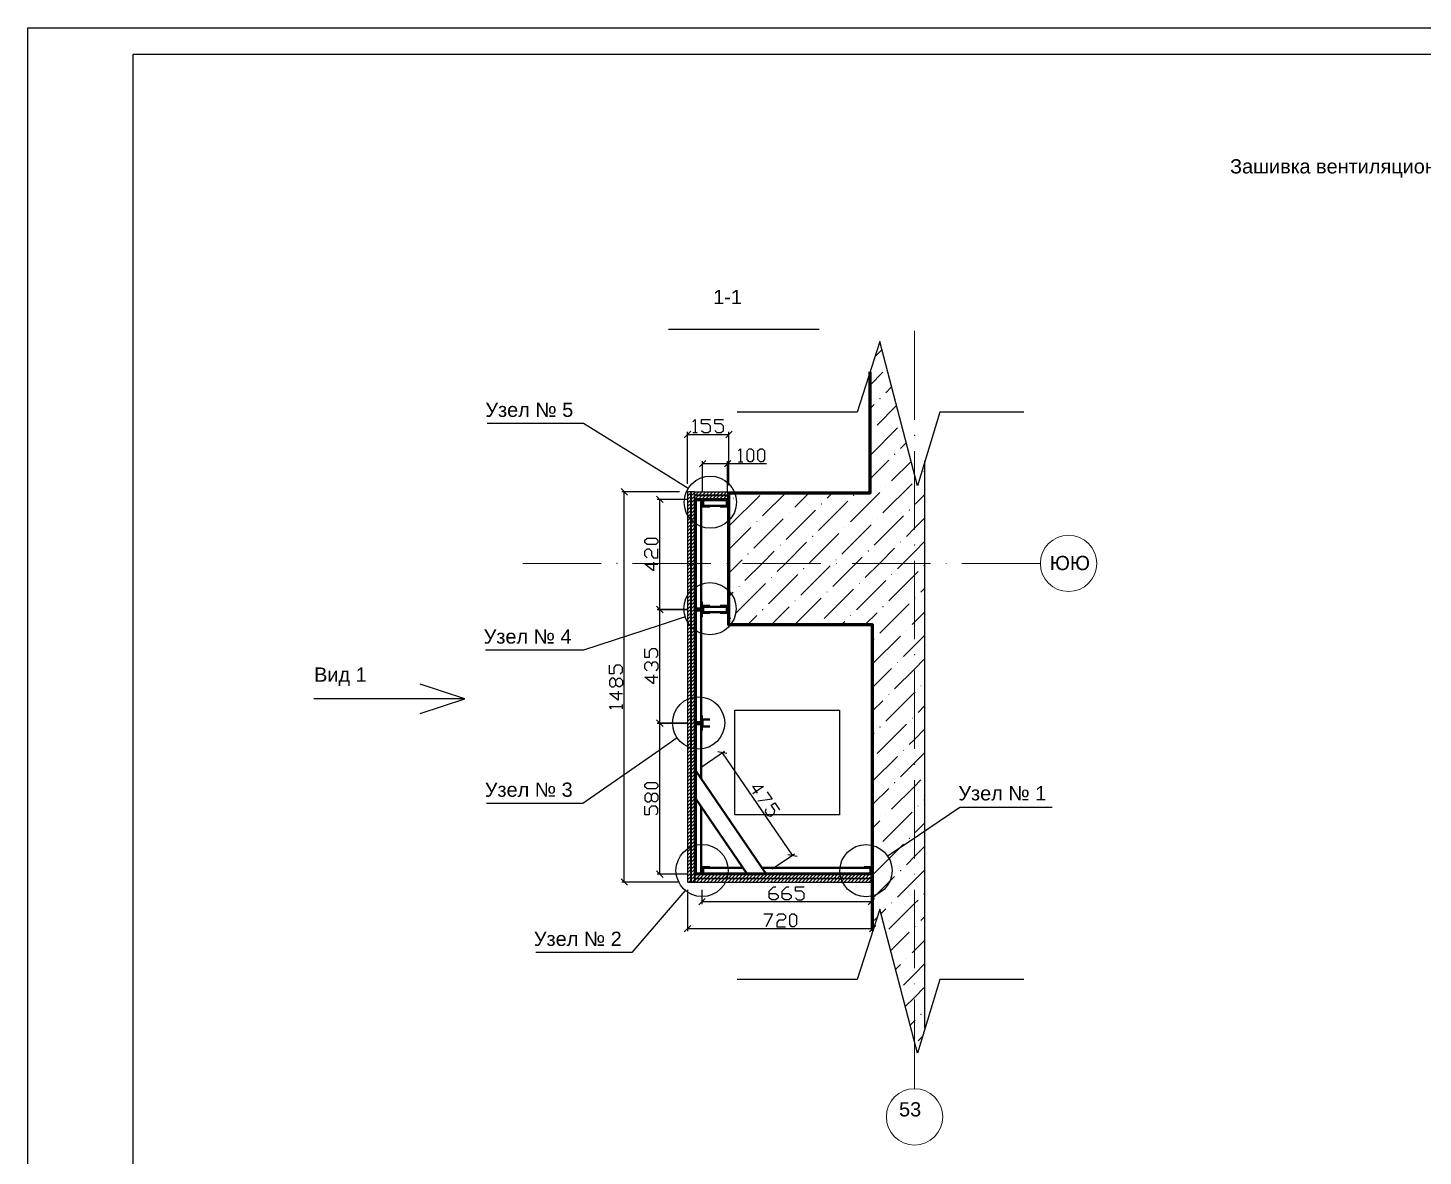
# Model space of a CAD drawing. Header units: millimetres. Extents: x 0 to 146, y 0 to 23.
# Drawn here: x 75.19 to 89.88, y 11.53 to 23.42 of the extents above; entities that cross this region are included whole.
import ezdxf

# ---------------------------------------------------------------- set-up
doc = ezdxf.new("R2010")
doc.units = ezdxf.units.MM
doc.layers.add('PDF _0', color=7, linetype='Continuous')
doc.layers.add('PDF _Текст', color=7, linetype='Continuous')
doc.layers.add('PDF _Оси-1', color=7, linetype='Continuous', true_color=0xaaaaaa)
doc.layers.add('PDF _Оси-3', color=7, linetype='Continuous', true_color=0x989898)
doc.styles.add('PDF ArialMT-Identity-H', font='arial.ttf')
doc.styles.add('PDF GOST Common-Identity-H', font='arial.ttf')

msp = doc.modelspace()

# ---------------------------------------------------------------- linework, layer by layer
at = {"layer": 'PDF _0', "lineweight": 25}
for points in [[(75.186, 23.417), (108.171, 23.417), (108.171, 0.094), (75.186, 0.094)], [(76.297, 23.139), (107.893, 23.139), (107.893, 0.372), (76.297, 0.372)], [(82.786, 18.844), (82.763, 18.867), (82.763, 18.958), (82.786, 18.981), (82.809, 18.981), (82.832, 18.958), (82.832, 18.867), (82.809, 18.844)], [(82.901, 18.844), (82.878, 18.867), (82.878, 18.958), (82.901, 18.981), (82.924, 18.981), (82.947, 18.958), (82.947, 18.867), (82.924, 18.844)], [(82.169, 14.414), (82.169, 18.527), (82.134, 18.527), (82.134, 14.414)], [(82.209, 14.414), (82.209, 18.527), (82.174, 18.527), (82.174, 14.414)], [(82.558, 18.493), (82.214, 18.493), (82.214, 18.527), (82.558, 18.527)], [(82.558, 18.453), (82.214, 18.453), (82.214, 18.487), (82.558, 18.487)], [(81.824, 17.993), (81.801, 17.971), (81.71, 17.971), (81.687, 17.993), (81.687, 18.016), (81.71, 18.039), (81.801, 18.039), (81.824, 18.016)], [(81.878, 17.253), (81.809, 17.322)], [(81.816, 17.287), (82.131, 17.287)], [(81.878, 16.055), (81.809, 16.124)], [(81.816, 16.09), (82.131, 16.09)], [(81.824, 15.419), (81.801, 15.397), (81.71, 15.397), (81.687, 15.419), (81.687, 15.442), (81.71, 15.465), (81.801, 15.465), (81.824, 15.442)], [(84.072, 14.489), (82.214, 14.489), (82.214, 14.454), (84.072, 14.454)], [(84.072, 14.449), (82.214, 14.449), (82.214, 14.414), (84.072, 14.414)], [(83.236, 13.943), (83.213, 13.966), (83.213, 14.058), (83.236, 14.081), (83.259, 14.081), (83.282, 14.058), (83.282, 13.966), (83.259, 13.943)]]:
    msp.add_lwpolyline(points, close=True, dxfattribs=at)
for points in [[(83.523, 20.237), (81.935, 20.237)], [(85.678, 19.367), (84.793, 19.367), (84.557, 18.592), (84.16, 20.111), (83.923, 19.367), (82.66, 19.367)], [(84.108, 19.949), (84.182, 20.024)], [(84.059, 19.652), (84.193, 19.787)], [(84.224, 19.571), (84.285, 19.632)], [(84.059, 19.405), (84.101, 19.447)], [(84.132, 19.231), (84.336, 19.436)], [(82.193, 19.266), (82.215, 19.289), (82.215, 19.151)], [(82.284, 19.174), (82.307, 19.151), (82.353, 19.151), (82.376, 19.174), (82.376, 19.22), (82.353, 19.243), (82.284, 19.243), (82.284, 19.289), (82.376, 19.289)], [(82.422, 19.174), (82.445, 19.151), (82.491, 19.151), (82.514, 19.174), (82.514, 19.22), (82.491, 19.243), (82.422, 19.243), (82.422, 19.289), (82.514, 19.289)], [(82.142, 18.563), (81.907, 18.708), (81.038, 19.246), (81.037, 19.246), (80.025, 19.246)], [(82.169, 19.166), (82.1, 19.097)], [(82.134, 18.61), (82.134, 19.159)], [(82.134, 19.132), (82.572, 19.132)], [(82.193, 19.151), (82.238, 19.151)], [(82.538, 19.097), (82.606, 19.166)], [(82.572, 18.599), (82.572, 19.159)], [(84.059, 18.911), (84.348, 19.2)], [(82.672, 18.958), (82.694, 18.981), (82.694, 18.844)], [(84.379, 18.984), (84.439, 19.044)], [(82.328, 18.859), (82.26, 18.79)], [(82.294, 18.53), (82.294, 18.852)], [(82.294, 18.824), (82.558, 18.824), (82.966, 18.824)], [(82.524, 18.79), (82.593, 18.859)], [(82.558, 18.53), (82.558, 18.852)], [(82.672, 18.844), (82.717, 18.844)], [(84.059, 18.664), (84.255, 18.86)], [(84.286, 18.644), (84.49, 18.848)], [(84.637, 12.874), (84.637, 18.855)], [(84.626, 18.737), (84.637, 18.747)], [(81.504, 18.493), (81.435, 18.562)], [(82.052, 18.527), (81.442, 18.527)], [(81.469, 14.414), (81.469, 18.527)], [(82.134, 18.519), (82.142, 18.527)], [(82.174, 18.522), (82.18, 18.527)], [(82.214, 18.525), (82.217, 18.527)], [(82.219, 18.493), (82.254, 18.527)], [(82.256, 18.493), (82.291, 18.527)], [(82.293, 18.493), (82.328, 18.527)], [(82.331, 18.493), (82.365, 18.527)], [(82.368, 18.493), (82.402, 18.527)], [(82.405, 18.493), (82.439, 18.527)], [(82.442, 18.493), (82.476, 18.527)], [(82.479, 18.493), (82.513, 18.527)], [(82.516, 18.493), (82.55, 18.527)], [(83.854, 18.211), (84.163, 18.52)], [(84.193, 18.304), (84.502, 18.613)], [(81.878, 18.413), (81.809, 18.482)], [(82.131, 18.447), (81.816, 18.447)], [(81.844, 14.497), (81.844, 16.09), (81.844, 17.287), (81.844, 18.447)], [(82.134, 18.482), (82.169, 18.516)], [(82.134, 18.445), (82.169, 18.479)], [(82.134, 18.408), (82.169, 18.442)], [(82.134, 18.371), (82.169, 18.405)], [(82.174, 18.485), (82.209, 18.519)], [(82.174, 18.448), (82.209, 18.482)], [(82.174, 18.411), (82.209, 18.445)], [(82.174, 18.374), (82.209, 18.408)], [(82.216, 18.453), (82.251, 18.487)], [(82.254, 18.453), (82.288, 18.487)], [(82.291, 18.453), (82.325, 18.487)], [(82.328, 18.453), (82.362, 18.487)], [(82.365, 18.453), (82.399, 18.487)], [(82.402, 18.453), (82.436, 18.487)], [(82.439, 18.453), (82.473, 18.487)], [(82.476, 18.453), (82.51, 18.487)], [(82.513, 18.453), (82.548, 18.487)], [(82.55, 18.453), (82.558, 18.461)], [(82.553, 18.493), (82.558, 18.498)], [(82.586, 18.18), (82.896, 18.489)], [(82.926, 18.273), (83.17, 18.516)], [(83.266, 18.366), (83.417, 18.516)], [(83.514, 18.119), (83.823, 18.428)], [(83.606, 18.459), (83.664, 18.516)], [(84.533, 18.397), (84.637, 18.5)], [(82.134, 18.334), (82.169, 18.368)], [(82.134, 18.297), (82.169, 18.331)], [(82.134, 18.26), (82.169, 18.294)], [(82.134, 18.222), (82.169, 18.257)], [(82.174, 18.337), (82.209, 18.371)], [(82.174, 18.299), (82.209, 18.334)], [(82.174, 18.262), (82.209, 18.297)], [(82.174, 18.225), (82.209, 18.26)], [(82.834, 17.933), (83.143, 18.242)], [(83.174, 18.026), (83.483, 18.335)], [(84.101, 17.964), (84.41, 18.273)], [(84.441, 18.057), (84.527, 18.143), (84.637, 18.253)], [(82.134, 18.185), (82.169, 18.22)], [(82.134, 18.148), (82.169, 18.183)], [(82.134, 18.111), (82.169, 18.146)], [(82.134, 18.074), (82.169, 18.109)], [(82.174, 18.188), (82.209, 18.223)], [(82.174, 18.151), (82.209, 18.186)], [(82.174, 18.114), (82.209, 18.148)], [(82.174, 18.077), (82.209, 18.111)], [(82.572, 17.919), (82.803, 18.15)], [(83.421, 17.779), (83.73, 18.088)], [(83.761, 17.871), (84.07, 18.18)], [(82.134, 18.037), (82.169, 18.071)], [(82.134, 18), (82.169, 18.034)], [(82.134, 17.963), (82.169, 17.997)], [(82.134, 17.926), (82.169, 17.96)], [(82.174, 18.04), (82.209, 18.074)], [(82.174, 18.003), (82.209, 18.037)], [(82.174, 17.966), (82.209, 18)], [(82.174, 17.929), (82.209, 17.963)], [(83.081, 17.686), (83.168, 17.773), (83.39, 17.995)], [(84.008, 17.624), (84.157, 17.773), (84.317, 17.933)], [(84.348, 17.717), (84.404, 17.773), (84.527, 17.895), (84.637, 18.006)], [(81.71, 17.833), (81.687, 17.856), (81.687, 17.902), (81.71, 17.925), (81.733, 17.925), (81.755, 17.902), (81.755, 17.856), (81.778, 17.833), (81.824, 17.833), (81.824, 17.925)], [(81.778, 17.787), (81.778, 17.695), (81.687, 17.764), (81.824, 17.764)], [(82.134, 17.889), (82.169, 17.923)], [(82.134, 17.852), (82.169, 17.886)], [(82.134, 17.815), (82.169, 17.849)], [(82.134, 17.777), (82.169, 17.812)], [(82.174, 17.892), (82.209, 17.926)], [(82.174, 17.854), (82.209, 17.889)], [(82.174, 17.817), (82.209, 17.852)], [(82.174, 17.78), (82.209, 17.815)], [(82.572, 17.671), (82.674, 17.773), (82.71, 17.81)], [(82.741, 17.593), (82.921, 17.773), (83.05, 17.902)], [(83.668, 17.531), (83.91, 17.773), (83.977, 17.84)], [(82.134, 17.737), (82.169, 17.772)], [(82.134, 17.7), (82.169, 17.734)], [(82.134, 17.663), (82.169, 17.697)], [(82.134, 17.626), (82.169, 17.66)], [(82.167, 17.773), (82.169, 17.775)], [(82.174, 17.74), (82.207, 17.773)], [(82.174, 17.703), (82.209, 17.737)], [(82.174, 17.666), (82.209, 17.7)], [(82.174, 17.629), (82.209, 17.663)], [(82.204, 17.773), (82.209, 17.778)], [(82.988, 17.346), (83.297, 17.655)], [(83.328, 17.439), (83.637, 17.748)], [(84.255, 17.377), (84.527, 17.648), (84.564, 17.686)], [(82.134, 17.589), (82.169, 17.623)], [(82.134, 17.552), (82.169, 17.586)], [(82.134, 17.515), (82.169, 17.549)], [(82.134, 17.478), (82.169, 17.512)], [(82.174, 17.592), (82.209, 17.626)], [(82.174, 17.555), (82.209, 17.589)], [(82.174, 17.517), (82.209, 17.552)], [(82.174, 17.48), (82.209, 17.515)], [(82.648, 17.253), (82.957, 17.562)], [(83.575, 17.192), (83.884, 17.501)], [(83.915, 17.284), (84.224, 17.593)], [(84.595, 17.47), (84.637, 17.511)], [(82.134, 17.44), (82.169, 17.475)], [(82.134, 17.403), (82.169, 17.438)], [(82.134, 17.366), (82.169, 17.401)], [(82.134, 17.329), (82.169, 17.364)], [(82.174, 17.443), (82.209, 17.478)], [(82.174, 17.406), (82.209, 17.441)], [(82.174, 17.369), (82.209, 17.404)], [(82.174, 17.332), (82.209, 17.366)], [(82.572, 17.424), (82.617, 17.47)], [(83.263, 17.126), (83.544, 17.408)], [(84.163, 17.037), (84.472, 17.346)], [(82.11, 17.209), (81.849, 17.123), (81.039, 16.857), (81.038, 16.857), (80.007, 16.857)], [(82.134, 17.292), (82.169, 17.327)], [(82.134, 17.255), (82.169, 17.289)], [(82.134, 17.218), (82.169, 17.252)], [(82.134, 17.181), (82.169, 17.215)], [(82.174, 17.295), (82.209, 17.329)], [(82.174, 17.258), (82.209, 17.292)], [(82.174, 17.221), (82.209, 17.255)], [(82.174, 17.184), (82.209, 17.218)], [(82.768, 17.126), (82.865, 17.222)], [(83.015, 17.126), (83.205, 17.315)], [(84.004, 17.126), (84.132, 17.253)], [(84.502, 17.13), (84.527, 17.154), (84.637, 17.264)], [(82.134, 17.144), (82.169, 17.178)], [(82.134, 17.107), (82.169, 17.141)], [(82.134, 17.07), (82.169, 17.104)], [(82.134, 17.033), (82.169, 17.067)], [(82.174, 17.147), (82.209, 17.181)], [(82.174, 17.11), (82.209, 17.144)], [(82.174, 17.072), (82.209, 17.107)], [(82.174, 17.035), (82.209, 17.07)], [(83.757, 17.126), (83.792, 17.161)], [(82.134, 16.995), (82.169, 17.03)], [(82.134, 16.958), (82.169, 16.993)], [(82.134, 16.921), (82.169, 16.956)], [(82.134, 16.884), (82.169, 16.919)], [(82.174, 16.998), (82.209, 17.033)], [(82.174, 16.961), (82.209, 16.996)], [(82.174, 16.924), (82.209, 16.959)], [(82.174, 16.887), (82.209, 16.921)], [(84.086, 16.713), (84.379, 17.006)], [(84.41, 16.79), (84.527, 16.907), (84.637, 17.017)], [(81.801, 16.78), (81.824, 16.803), (81.824, 16.849), (81.801, 16.872), (81.755, 16.872), (81.733, 16.849), (81.733, 16.78), (81.687, 16.78), (81.687, 16.872)], [(82.134, 16.847), (82.169, 16.882)], [(82.134, 16.81), (82.169, 16.844)], [(82.134, 16.773), (82.169, 16.807)], [(82.134, 16.736), (82.169, 16.77)], [(82.174, 16.85), (82.209, 16.884)], [(82.174, 16.813), (82.209, 16.847)], [(82.174, 16.776), (82.209, 16.81)], [(82.174, 16.739), (82.209, 16.773)], [(84.317, 16.45), (84.527, 16.659), (84.626, 16.759)], [(81.427, 16.609), (81.45, 16.631), (81.45, 16.677), (81.427, 16.7), (81.381, 16.7), (81.358, 16.677), (81.358, 16.609), (81.312, 16.609), (81.312, 16.7)], [(81.71, 16.642), (81.687, 16.665), (81.687, 16.711), (81.71, 16.734), (81.733, 16.734), (81.755, 16.711), (81.755, 16.688)], [(81.755, 16.711), (81.778, 16.734), (81.801, 16.734), (81.824, 16.711), (81.824, 16.665), (81.801, 16.642)], [(82.134, 16.699), (82.169, 16.733)], [(82.134, 16.662), (82.169, 16.696)], [(82.134, 16.625), (82.169, 16.659)], [(82.134, 16.588), (82.169, 16.622)], [(82.174, 16.702), (82.209, 16.736)], [(82.174, 16.665), (82.209, 16.699)], [(82.174, 16.627), (82.209, 16.662)], [(82.174, 16.59), (82.209, 16.625)], [(84.086, 16.466), (84.286, 16.666)], [(79.788, 16.345), (79.318, 16.499)], [(81.381, 16.54), (81.404, 16.563), (81.427, 16.563), (81.45, 16.54), (81.45, 16.494), (81.427, 16.471), (81.404, 16.471), (81.381, 16.494), (81.381, 16.54), (81.358, 16.563), (81.335, 16.563), (81.312, 16.54), (81.312, 16.494), (81.335, 16.471), (81.358, 16.471), (81.381, 16.494)], [(81.778, 16.597), (81.778, 16.505), (81.687, 16.574), (81.824, 16.574)], [(82.134, 16.55), (82.169, 16.585)], [(82.134, 16.513), (82.169, 16.548)], [(82.134, 16.476), (82.169, 16.511)], [(82.134, 16.439), (82.169, 16.474)], [(82.174, 16.553), (82.209, 16.588)], [(82.174, 16.516), (82.209, 16.551)], [(82.174, 16.479), (82.209, 16.514)], [(82.174, 16.442), (82.209, 16.476)], [(79.318, 16.19), (79.788, 16.345), (78.199, 16.345)], [(81.404, 16.425), (81.404, 16.333), (81.312, 16.402), (81.45, 16.402)], [(82.134, 16.402), (82.169, 16.437)], [(82.134, 16.365), (82.169, 16.399)], [(82.134, 16.328), (82.169, 16.362)], [(82.134, 16.291), (82.169, 16.325)], [(82.174, 16.405), (82.209, 16.439)], [(82.174, 16.368), (82.209, 16.402)], [(82.174, 16.331), (82.209, 16.365)], [(82.174, 16.294), (82.209, 16.328)], [(84.086, 16.219), (84.193, 16.326)], [(84.224, 16.11), (84.527, 16.412), (84.533, 16.419)], [(81.335, 16.241), (81.312, 16.264), (81.45, 16.264)], [(81.45, 16.241), (81.45, 16.287)], [(82.134, 16.254), (82.169, 16.288)], [(82.134, 16.217), (82.169, 16.251)], [(82.134, 16.18), (82.169, 16.214)], [(82.134, 16.143), (82.169, 16.177)], [(82.174, 16.257), (82.209, 16.291)], [(82.174, 16.22), (82.209, 16.254)], [(82.174, 16.182), (82.209, 16.217)], [(82.174, 16.145), (82.209, 16.18)], [(84.564, 16.203), (84.637, 16.275)], [(82.134, 16.105), (82.169, 16.14)], [(82.134, 16.068), (82.169, 16.103)], [(82.134, 16.031), (82.169, 16.066)], [(82.134, 15.994), (82.169, 16.029)], [(82.174, 16.108), (82.209, 16.143)], [(82.174, 16.071), (82.209, 16.106)], [(82.174, 16.034), (82.209, 16.069)], [(82.174, 15.997), (82.209, 16.031)], [(84.132, 15.77), (84.441, 16.079)], [(84.472, 15.863), (84.527, 15.918), (84.637, 16.028)], [(82.026, 15.934), (81.8, 15.777), (81.031, 15.243), (81.03, 15.243), (80.019, 15.243)], [(82.134, 15.957), (82.169, 15.992)], [(82.134, 15.92), (82.169, 15.954)], [(82.134, 15.883), (82.169, 15.917)], [(82.134, 15.846), (82.169, 15.88)], [(82.174, 15.96), (82.209, 15.994)], [(82.174, 15.923), (82.209, 15.957)], [(82.174, 15.886), (82.209, 15.92)], [(82.174, 15.849), (82.209, 15.883)], [(84.086, 15.972), (84.101, 15.986)], [(82.134, 15.809), (82.169, 15.843)], [(82.134, 15.772), (82.169, 15.806)], [(82.134, 15.735), (82.169, 15.769)], [(82.134, 15.698), (82.169, 15.732)], [(82.174, 15.812), (82.209, 15.846)], [(82.174, 15.775), (82.209, 15.809)], [(82.174, 15.737), (82.209, 15.772)], [(82.174, 15.7), (82.209, 15.735)], [(82.291, 15.632), (82.526, 15.793)], [(82.551, 15.768), (82.455, 15.786)], [(83.241, 14.697), (82.503, 15.777)], [(84.086, 15.477), (84.348, 15.739)], [(84.379, 15.523), (84.527, 15.67), (84.637, 15.781)], [(82.134, 15.66), (82.169, 15.695)], [(82.134, 15.623), (82.169, 15.658)], [(82.134, 15.586), (82.169, 15.621)], [(82.134, 15.549), (82.169, 15.584)], [(82.174, 15.663), (82.209, 15.698)], [(82.174, 15.626), (82.209, 15.661)], [(82.174, 15.589), (82.209, 15.624)], [(82.174, 15.552), (82.209, 15.586)], [(82.134, 15.512), (82.169, 15.547)], [(82.134, 15.475), (82.169, 15.509)], [(82.134, 15.438), (82.169, 15.472)], [(82.134, 15.401), (82.169, 15.435)], [(82.174, 15.515), (82.209, 15.549)], [(82.174, 15.478), (82.209, 15.512)], [(82.174, 15.441), (82.209, 15.475)], [(82.174, 15.404), (82.209, 15.438)], [(84.286, 15.183), (84.527, 15.423), (84.595, 15.492)], [(81.755, 15.328), (81.778, 15.351), (81.801, 15.351), (81.824, 15.328), (81.824, 15.282), (81.801, 15.259), (81.778, 15.259), (81.755, 15.282), (81.755, 15.328), (81.733, 15.351), (81.71, 15.351), (81.687, 15.328), (81.687, 15.282), (81.71, 15.259), (81.733, 15.259), (81.755, 15.282)], [(82.134, 15.364), (82.169, 15.398)], [(82.134, 15.327), (82.169, 15.361)], [(82.134, 15.29), (82.169, 15.324)], [(82.134, 15.253), (82.169, 15.287)], [(82.174, 15.367), (82.209, 15.401)], [(82.174, 15.33), (82.209, 15.364)], [(82.174, 15.292), (82.209, 15.327)], [(82.174, 15.255), (82.209, 15.29)], [(82.874, 15.35), (82.822, 15.425), (82.937, 15.42), (82.823, 15.343)], [(82.976, 15.364), (83.028, 15.288), (82.875, 15.267)], [(84.086, 15.23), (84.255, 15.399)], [(81.801, 15.121), (81.824, 15.144), (81.824, 15.19), (81.801, 15.213), (81.755, 15.213), (81.733, 15.19), (81.733, 15.121), (81.687, 15.121), (81.687, 15.213)], [(82.134, 15.215), (82.169, 15.25)], [(82.134, 15.178), (82.169, 15.213)], [(82.134, 15.141), (82.169, 15.176)], [(82.174, 15.218), (82.209, 15.253)], [(82.174, 15.181), (82.209, 15.216)], [(82.174, 15.144), (82.209, 15.179)], [(82.174, 15.107), (82.209, 15.141)], [(82.959, 15.185), (82.953, 15.153), (82.979, 15.115), (83.011, 15.109), (83.048, 15.135), (83.054, 15.167), (83.016, 15.224), (83.054, 15.25), (83.105, 15.174)], [(84.193, 14.843), (84.502, 15.152)], [(84.244, 14.689), (84.472, 14.843), (85.004, 15.204), (85.005, 15.204), (85.978, 15.204)], [(84.626, 15.276), (84.637, 15.286)], [(82.134, 15.104), (82.169, 15.139)], [(82.134, 15.067), (82.169, 15.102)], [(82.134, 15.03), (82.169, 15.064)], [(82.134, 14.993), (82.169, 15.027)], [(82.174, 15.07), (82.209, 15.104)], [(82.174, 15.033), (82.209, 15.067)], [(82.174, 14.996), (82.209, 15.03)], [(82.174, 14.959), (82.209, 14.993)], [(84.086, 14.983), (84.163, 15.059)], [(84.533, 14.936), (84.637, 15.039)], [(82.134, 14.956), (82.169, 14.99)], [(82.134, 14.919), (82.169, 14.953)], [(82.134, 14.882), (82.169, 14.916)], [(82.134, 14.845), (82.169, 14.879)], [(82.174, 14.922), (82.209, 14.956)], [(82.174, 14.885), (82.209, 14.919)], [(82.174, 14.847), (82.209, 14.882)], [(82.134, 14.808), (82.169, 14.842)], [(82.134, 14.77), (82.169, 14.805)], [(82.134, 14.733), (82.169, 14.768)], [(82.134, 14.696), (82.169, 14.731)], [(82.174, 14.81), (82.209, 14.845)], [(82.174, 14.773), (82.209, 14.808)], [(82.174, 14.736), (82.209, 14.771)], [(82.174, 14.699), (82.209, 14.734)], [(83.029, 14.552), (83.264, 14.713)], [(83.193, 14.706), (83.289, 14.688)], [(84.101, 14.503), (84.41, 14.812)], [(84.441, 14.596), (84.527, 14.682), (84.637, 14.792)], [(82.134, 14.659), (82.169, 14.694)], [(82.134, 14.622), (82.169, 14.657)], [(82.134, 14.585), (82.169, 14.619)], [(82.134, 14.548), (82.169, 14.582)], [(82.174, 14.662), (82.209, 14.696)], [(82.174, 14.625), (82.209, 14.659)], [(82.174, 14.588), (82.209, 14.622)], [(82.174, 14.551), (82.209, 14.585)], [(81.435, 14.449), (81.504, 14.38)], [(82.052, 14.414), (81.442, 14.414)], [(81.809, 14.531), (81.878, 14.463)], [(82.131, 14.497), (81.816, 14.497)], [(82.134, 14.511), (82.169, 14.545)], [(82.134, 14.474), (82.169, 14.508)], [(82.134, 14.437), (82.169, 14.471)], [(82.149, 14.414), (82.169, 14.434)], [(82.174, 14.514), (82.209, 14.548)], [(82.174, 14.477), (82.209, 14.511)], [(82.174, 14.44), (82.209, 14.474)], [(82.186, 14.414), (82.209, 14.437)], [(82.214, 14.473), (82.23, 14.489)], [(82.214, 14.436), (82.227, 14.449)], [(82.23, 14.414), (82.264, 14.449)], [(82.233, 14.454), (82.267, 14.489)], [(82.267, 14.414), (82.301, 14.449)], [(82.27, 14.454), (82.304, 14.489)], [(82.304, 14.414), (82.338, 14.449)], [(82.307, 14.454), (82.341, 14.489)], [(82.341, 14.414), (82.375, 14.449)], [(82.344, 14.454), (82.378, 14.489)], [(82.378, 14.414), (82.413, 14.449)], [(82.381, 14.454), (82.415, 14.489)], [(82.415, 14.414), (82.45, 14.449)], [(82.418, 14.454), (82.452, 14.489)], [(82.452, 14.414), (82.487, 14.449)], [(82.455, 14.454), (82.49, 14.489)], [(82.489, 14.414), (82.524, 14.449)], [(82.492, 14.454), (82.527, 14.489)], [(82.526, 14.414), (82.561, 14.449)], [(82.529, 14.454), (82.564, 14.489)], [(82.564, 14.414), (82.598, 14.449)], [(82.566, 14.454), (82.601, 14.489)], [(82.601, 14.414), (82.635, 14.449)], [(82.603, 14.454), (82.638, 14.489)], [(82.638, 14.414), (82.672, 14.449)], [(82.641, 14.454), (82.675, 14.489)], [(82.675, 14.414), (82.709, 14.449)], [(82.678, 14.454), (82.712, 14.489)], [(82.712, 14.414), (82.746, 14.449)], [(82.715, 14.454), (82.749, 14.489)], [(82.749, 14.414), (82.783, 14.449)], [(82.752, 14.454), (82.786, 14.489)], [(82.786, 14.414), (82.82, 14.449)], [(82.789, 14.454), (82.823, 14.489)], [(82.823, 14.414), (82.858, 14.449)], [(82.826, 14.454), (82.86, 14.489)], [(82.86, 14.414), (82.895, 14.449)], [(82.863, 14.454), (82.897, 14.489)], [(82.897, 14.414), (82.932, 14.449)], [(82.9, 14.454), (82.935, 14.489)], [(82.934, 14.414), (82.969, 14.449)], [(82.937, 14.454), (82.972, 14.489)], [(82.971, 14.414), (83.006, 14.449)], [(82.974, 14.454), (83.009, 14.489)], [(83.009, 14.414), (83.043, 14.449)], [(83.011, 14.454), (83.046, 14.489)], [(83.046, 14.414), (83.08, 14.449)], [(83.048, 14.454), (83.083, 14.489)], [(83.083, 14.414), (83.117, 14.449)], [(83.086, 14.454), (83.12, 14.489)], [(83.12, 14.414), (83.154, 14.449)], [(83.123, 14.454), (83.157, 14.489)], [(83.157, 14.414), (83.191, 14.449)], [(83.16, 14.454), (83.194, 14.489)], [(83.194, 14.414), (83.228, 14.449)], [(83.197, 14.454), (83.231, 14.489)], [(83.231, 14.414), (83.265, 14.449)], [(83.234, 14.454), (83.268, 14.489)], [(83.268, 14.414), (83.303, 14.449)], [(83.271, 14.454), (83.305, 14.489)], [(83.305, 14.414), (83.34, 14.449)], [(83.308, 14.454), (83.342, 14.489)], [(83.342, 14.414), (83.377, 14.449)], [(83.345, 14.454), (83.38, 14.489)], [(83.379, 14.414), (83.414, 14.449)], [(83.382, 14.454), (83.417, 14.489)], [(83.416, 14.414), (83.451, 14.449)], [(83.419, 14.454), (83.454, 14.489)], [(83.454, 14.414), (83.488, 14.449)], [(83.456, 14.454), (83.491, 14.489)], [(83.491, 14.414), (83.525, 14.449)], [(83.493, 14.454), (83.528, 14.489)], [(83.528, 14.414), (83.562, 14.449)], [(83.531, 14.454), (83.565, 14.489)], [(83.565, 14.414), (83.599, 14.449)], [(83.568, 14.454), (83.602, 14.489)], [(83.602, 14.414), (83.636, 14.449)], [(83.605, 14.454), (83.639, 14.489)], [(83.639, 14.414), (83.673, 14.449)], [(83.642, 14.454), (83.676, 14.489)], [(83.676, 14.414), (83.71, 14.449)], [(83.679, 14.454), (83.713, 14.489)], [(83.713, 14.414), (83.748, 14.449)], [(83.716, 14.454), (83.75, 14.489)], [(83.75, 14.414), (83.785, 14.449)], [(83.753, 14.454), (83.787, 14.489)], [(83.787, 14.414), (83.822, 14.449)], [(83.79, 14.454), (83.825, 14.489)], [(83.824, 14.414), (83.859, 14.449)], [(83.827, 14.454), (83.862, 14.489)], [(83.861, 14.414), (83.896, 14.449)], [(83.864, 14.454), (83.899, 14.489)], [(83.899, 14.414), (83.933, 14.449)], [(83.901, 14.454), (83.936, 14.489)], [(83.936, 14.414), (83.97, 14.449)], [(83.938, 14.454), (83.973, 14.489)], [(83.973, 14.414), (84.007, 14.449)], [(83.976, 14.454), (84.01, 14.489)], [(84.01, 14.414), (84.044, 14.449)], [(84.013, 14.454), (84.047, 14.489)], [(84.047, 14.414), (84.072, 14.44)], [(84.05, 14.454), (84.072, 14.477)], [(84.086, 14.241), (84.317, 14.472)], [(84.348, 14.256), (84.527, 14.434), (84.637, 14.544)], [(82.11, 14.326), (81.931, 14.117), (81.548, 13.671), (81.547, 13.671), (80.536, 13.671)], [(82.134, 14.332), (82.134, 13.896)], [(82.288, 14.332), (82.288, 14.18)], [(82.997, 14.295), (83.066, 14.295), (83.089, 14.272), (83.089, 14.249), (83.066, 14.226), (83.02, 14.226), (82.997, 14.249), (82.997, 14.318), (83.043, 14.364), (83.066, 14.364)], [(83.134, 14.295), (83.203, 14.295), (83.226, 14.272), (83.226, 14.249), (83.203, 14.226), (83.157, 14.226), (83.134, 14.249), (83.134, 14.318), (83.18, 14.364), (83.203, 14.364)], [(83.272, 14.249), (83.295, 14.226), (83.341, 14.226), (83.364, 14.249), (83.364, 14.295), (83.341, 14.318), (83.272, 14.318), (83.272, 14.364), (83.364, 14.364)], [(84.072, 14.332), (84.072, 14.18)], [(84.086, 14.332), (84.086, 13.896)], [(82.323, 14.242), (82.254, 14.173)], [(84.072, 14.207), (82.288, 14.207)], [(85.678, 13.386), (84.793, 13.386), (84.557, 12.611), (84.16, 14.13), (83.923, 13.386), (82.66, 13.386)], [(84.038, 14.173), (84.107, 14.242)], [(84.173, 14.08), (84.224, 14.132)], [(84.255, 13.916), (84.527, 14.187), (84.564, 14.225)], [(82.938, 14.081), (83.03, 14.081), (82.961, 13.943)], [(83.076, 14.058), (83.099, 14.081), (83.145, 14.081), (83.168, 14.058), (83.168, 14.035), (83.145, 14.012), (83.099, 14.012), (83.076, 13.989), (83.076, 13.943), (83.168, 13.943)], [(84.086, 13.994), (84.13, 14.038)], [(84.595, 14.009), (84.637, 14.05)], [(82.169, 13.958), (82.1, 13.889)], [(82.134, 13.924), (84.086, 13.924)], [(84.052, 13.889), (84.121, 13.958)], [(84.275, 13.688), (84.472, 13.885)], [(84.502, 13.669), (84.527, 13.693), (84.637, 13.803)], [(84.326, 13.493), (84.379, 13.545)], [(84.41, 13.329), (84.527, 13.445), (84.637, 13.556)], [(84.429, 13.101), (84.527, 13.198), (84.626, 13.298)], [(84.48, 12.905), (84.527, 12.951), (84.533, 12.958)], [(84.564, 12.741), (84.61, 12.788)]]:
    msp.add_lwpolyline(points, dxfattribs=at)
at = {"layer": 'PDF _0', "lineweight": 60}
msp.add_lwpolyline([(84.086, 13.899), (84.086, 17.126), (82.572, 17.126), (82.572, 18.516), (84.059, 18.516), (84.059, 19.793)], dxfattribs=at)
at = {"layer": 'PDF _0', "lineweight": 5}
for points in [[(84.163, 19.509), (84.165, 19.509), (84.165, 19.511), (84.163, 19.511)], [(84.07, 19.169), (84.072, 19.169), (84.072, 19.171), (84.07, 19.171)], [(84.317, 18.922), (84.319, 18.922), (84.319, 18.924), (84.317, 18.924)], [(84.224, 18.582), (84.226, 18.582), (84.226, 18.584), (84.224, 18.584)], [(82.617, 18.459), (82.619, 18.459), (82.619, 18.461), (82.617, 18.461)], [(83.544, 18.397), (83.546, 18.397), (83.546, 18.399), (83.544, 18.399)], [(83.884, 18.489), (83.886, 18.489), (83.886, 18.491), (83.884, 18.491)], [(83.205, 18.304), (83.207, 18.304), (83.207, 18.306), (83.205, 18.306)], [(84.132, 18.242), (84.134, 18.242), (84.134, 18.244), (84.132, 18.244)], [(84.472, 18.335), (84.474, 18.335), (84.474, 18.337), (84.472, 18.337)], [(82.865, 18.211), (82.867, 18.211), (82.867, 18.213), (82.865, 18.213)], [(83.792, 18.15), (83.794, 18.15), (83.794, 18.152), (83.792, 18.152)], [(83.112, 17.964), (83.114, 17.964), (83.114, 17.966), (83.112, 17.966)], [(83.452, 18.057), (83.454, 18.057), (83.454, 18.059), (83.452, 18.059)], [(84.379, 17.995), (84.381, 17.995), (84.381, 17.997), (84.379, 17.997)], [(82.772, 17.871), (82.774, 17.871), (82.774, 17.873), (82.772, 17.873)], [(83.699, 17.81), (83.701, 17.81), (83.701, 17.812), (83.699, 17.812)], [(84.039, 17.902), (84.041, 17.902), (84.041, 17.904), (84.039, 17.904)], [(83.359, 17.717), (83.361, 17.717), (83.361, 17.719), (83.359, 17.719)], [(84.286, 17.655), (84.288, 17.655), (84.288, 17.657), (84.286, 17.657)], [(84.626, 17.748), (84.628, 17.748), (84.628, 17.75), (84.626, 17.75)], [(82.679, 17.531), (82.681, 17.531), (82.681, 17.533), (82.679, 17.533)], [(83.019, 17.624), (83.021, 17.624), (83.021, 17.626), (83.019, 17.626)], [(83.946, 17.562), (83.948, 17.562), (83.948, 17.564), (83.946, 17.564)], [(83.266, 17.377), (83.268, 17.377), (83.268, 17.379), (83.266, 17.379)], [(83.606, 17.47), (83.608, 17.47), (83.608, 17.472), (83.606, 17.472)], [(84.533, 17.408), (84.535, 17.408), (84.535, 17.41), (84.533, 17.41)], [(82.926, 17.284), (82.928, 17.284), (82.928, 17.286), (82.926, 17.286)], [(83.854, 17.222), (83.856, 17.222), (83.856, 17.224), (83.854, 17.224)], [(84.193, 17.315), (84.195, 17.315), (84.195, 17.317), (84.193, 17.317)], [(82.586, 17.192), (82.588, 17.192), (82.588, 17.194), (82.586, 17.194)], [(83.514, 17.13), (83.516, 17.13), (83.516, 17.132), (83.514, 17.132)], [(84.441, 17.068), (84.443, 17.068), (84.443, 17.07), (84.441, 17.07)], [(84.101, 16.975), (84.103, 16.975), (84.103, 16.977), (84.101, 16.977)], [(84.348, 16.728), (84.35, 16.728), (84.35, 16.73), (84.348, 16.73)], [(84.595, 16.481), (84.597, 16.481), (84.597, 16.483), (84.595, 16.483)], [(84.255, 16.388), (84.257, 16.388), (84.257, 16.39), (84.255, 16.39)], [(84.163, 16.048), (84.165, 16.048), (84.165, 16.05), (84.163, 16.05)], [(84.502, 16.141), (84.504, 16.141), (84.504, 16.143), (84.502, 16.143)], [(84.41, 15.801), (84.412, 15.801), (84.412, 15.803), (84.41, 15.803)], [(84.317, 15.461), (84.319, 15.461), (84.319, 15.463), (84.317, 15.463)], [(84.564, 15.214), (84.566, 15.214), (84.566, 15.216), (84.564, 15.216)], [(84.224, 15.121), (84.226, 15.121), (84.226, 15.123), (84.224, 15.123)], [(84.472, 14.874), (84.474, 14.874), (84.474, 14.876), (84.472, 14.876)], [(84.132, 14.781), (84.134, 14.781), (84.134, 14.783), (84.132, 14.783)], [(84.379, 14.534), (84.381, 14.534), (84.381, 14.536), (84.379, 14.536)], [(84.626, 14.287), (84.628, 14.287), (84.628, 14.289), (84.626, 14.289)], [(84.286, 14.194), (84.288, 14.194), (84.288, 14.196), (84.286, 14.196)], [(84.533, 13.947), (84.535, 13.947), (84.535, 13.949), (84.533, 13.949)], [(84.441, 13.607), (84.443, 13.607), (84.443, 13.609), (84.441, 13.609)], [(84.595, 13.02), (84.597, 13.02), (84.597, 13.022), (84.595, 13.022)]]:
    msp.add_lwpolyline(points, close=True, dxfattribs=at)
at = {"layer": 'PDF _0', "color": 1, "lineweight": 40}
for points in [[(82.288, 18.37), (82.288, 18.447), (82.214, 18.447), (82.214, 18.37)], [(82.371, 18.447), (82.294, 18.447), (82.294, 18.373), (82.371, 18.373)], [(82.481, 18.447), (82.558, 18.447), (82.558, 18.373), (82.481, 18.373)], [(82.288, 17.366), (82.288, 17.288), (82.214, 17.288), (82.214, 17.366)], [(82.288, 17.209), (82.288, 17.286), (82.214, 17.286), (82.214, 17.209)], [(82.371, 17.324), (82.294, 17.324), (82.294, 17.25), (82.371, 17.25)], [(82.481, 17.324), (82.558, 17.324), (82.558, 17.25), (82.481, 17.25)], [(82.288, 16.168), (82.288, 16.091), (82.214, 16.091), (82.214, 16.168)], [(82.288, 16.011), (82.288, 16.088), (82.214, 16.088), (82.214, 16.011)], [(82.371, 16.127), (82.294, 16.127), (82.294, 16.052), (82.371, 16.052)], [(82.288, 14.574), (82.288, 14.497), (82.214, 14.497), (82.214, 14.574)], [(82.371, 14.497), (82.294, 14.497), (82.294, 14.571), (82.371, 14.571)], [(83.995, 14.571), (84.072, 14.571), (84.072, 14.497), (83.995, 14.497)]]:
    msp.add_lwpolyline(points, dxfattribs=at)
at = {"layer": 'PDF _0', "color": 5, "lineweight": 40}
for points in [[(82.28, 17.297), (82.222, 17.297), (82.222, 18.439), (82.28, 18.439)], [(82.55, 18.439), (82.302, 18.439), (82.302, 18.381), (82.55, 18.381)], [(82.28, 16.099), (82.222, 16.099), (82.222, 17.277), (82.28, 17.277)], [(82.55, 17.316), (82.302, 17.316), (82.302, 17.258), (82.55, 17.258)]]:
    msp.add_lwpolyline(points, close=True, dxfattribs=at)
at = {"layer": 'PDF _0', "color": 3, "lineweight": 25}
msp.add_lwpolyline([(83.736, 15.124), (82.635, 15.124), (82.635, 16.225), (83.736, 16.225)], close=True, dxfattribs=at)
at = {"layer": 'PDF _0', "color": 5, "lineweight": 40}
for points in [[(82.28, 15.208), (82.28, 14.505), (82.222, 14.505), (82.222, 16.08), (82.28, 16.08), (82.28, 15.501)], [(82.96, 14.505), (82.222, 15.585)], [(82.76, 14.505), (82.222, 15.293)], [(82.921, 14.563), (84.064, 14.563), (84.064, 14.505), (82.302, 14.505), (82.302, 14.563), (82.721, 14.563)]]:
    msp.add_lwpolyline(points, dxfattribs=at)
at = {"layer": 'PDF _0', "lineweight": 25}
for centre in [(82.376, 18.418), (82.372, 17.295), (82.252, 16.091), (82.289, 14.536), (84.016, 14.534)]:
    msp.add_circle(centre, 0.275, dxfattribs=at)
at = {"layer": 'PDF _Оси-1', "lineweight": 20}
for centre in [(86.15, 17.773), (84.527, 11.939)]:
    msp.add_circle(centre, 0.297, dxfattribs=at)
at = {"layer": 'PDF _Оси-3', "lineweight": 9}
for points in [[(84.527, 19.287), (84.527, 20.225)], [(84.527, 18.13), (84.527, 18.956)], [(84.527, 16.974), (84.527, 17.8)], [(81.226, 17.773), (80.399, 17.773)], [(82.382, 17.773), (81.556, 17.773)], [(83.539, 17.773), (82.713, 17.773)], [(84.695, 17.773), (83.869, 17.773)], [(85.852, 17.773), (85.025, 17.773)], [(84.527, 15.818), (84.527, 16.644)], [(84.527, 14.662), (84.527, 15.488)], [(84.527, 13.505), (84.527, 14.331)], [(84.527, 12.236), (84.527, 13.175)]]:
    msp.add_lwpolyline(points, dxfattribs=at)
at = {"layer": 'PDF _Оси-3', "lineweight": 5}
for points in [[(84.527, 19.121), (84.529, 19.121), (84.529, 19.123), (84.527, 19.123)], [(84.527, 17.965), (84.529, 17.965), (84.529, 17.967), (84.527, 17.967)], [(81.391, 17.773), (81.393, 17.773), (81.393, 17.775), (81.391, 17.775)], [(82.548, 17.773), (82.55, 17.773), (82.55, 17.775), (82.548, 17.775)], [(83.704, 17.773), (83.706, 17.773), (83.706, 17.775), (83.704, 17.775)], [(84.86, 17.773), (84.862, 17.773), (84.862, 17.775), (84.86, 17.775)], [(84.527, 16.809), (84.529, 16.809), (84.529, 16.811), (84.527, 16.811)], [(84.527, 15.653), (84.529, 15.653), (84.529, 15.655), (84.527, 15.655)], [(84.527, 14.496), (84.529, 14.496), (84.529, 14.498), (84.527, 14.498)], [(84.527, 13.34), (84.529, 13.34), (84.529, 13.342), (84.527, 13.342)]]:
    msp.add_lwpolyline(points, close=True, dxfattribs=at)

# ---------------------------------------------------------------- texts
at = {"layer": 'PDF _Текст', "char_height": 0.15, "attachment_point": 4, "style": 'PDF GOST Common-Identity-H'}
for s, insert in [('Зашивка вентиляционных коробов гипсоволокнистым листом в 2 слоя в пом. 1.030', (87.851, 21.935)), ('1‐1', (82.406, 20.581)), ('Узел № 5', (80.006, 19.391)), ('Узел № 4', (79.988, 17.001)), ('Вид 1', (78.202, 16.579)), ('Узел № 3', (80, 15.387)), ('Узел № 1', (84.989, 15.349)), ('Узел № 2', (80.517, 13.815))]:
    msp.add_mtext(s, dxfattribs=dict(at, insert=insert))
at = {"layer": 'PDF _Текст', "color": 253, "true_color": 0xaaaaaa, "char_height": 0.15, "attachment_point": 4, "style": 'PDF ArialMT-Identity-H'}
for s, insert in [('ЮЮ', (85.952, 17.776)), ('53', (84.364, 12.018))]:
    msp.add_mtext(s, dxfattribs=dict(at, insert=insert))

doc.saveas('drawing.dxf')
